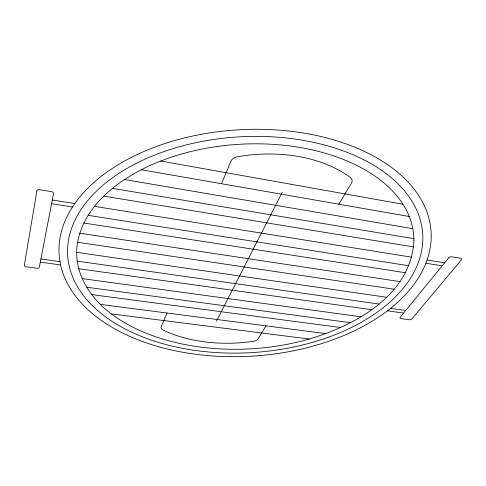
<?xml version="1.0" encoding="UTF-8"?>
<svg xmlns="http://www.w3.org/2000/svg" width="486" height="486" viewBox="0 0 486 486"><rect width="100%" height="100%" fill="white"/><g stroke="black" fill="none" stroke-linecap="round" stroke-linejoin="round"><path stroke-width="0.73" d="M40.302 262.118L60.622 264.967A186.332 113.372 -3.4 0 0 193.027 353.905A186.332 113.372 -3.4 0 0 387.421 310.815L390.537 308.379A186.332 113.372 -3.4 0 0 425.888 263.218L427.079 260.01A186.332 113.372 -3.4 0 0 302.474 132.878A186.332 113.372 -3.4 0 0 74.795 203.561L52.3 199.959M167.032 313.027L161.267 326.714A6.713 3.609 0 0 0 163.351 330.201A104.848 60.598 -2.7 0 0 253.255 341.336A6.506 3.426 -3.5 0 0 258.175 338.815L265.951 325.839M221.488 183.726L231.014 161.097A8.572 5.96 -3.3 0 1 237.447 156.771A114.149 71.819 -4.3 0 1 350.388 177.59A8.347 5.504 -10 0 1 351.481 183.088L338.833 204.205M216.464 321.161L282.269 192.298M60.622 264.967L59.972 261.668A186.332 113.372 -3.4 0 1 72.469 207.012L74.795 203.561M111.434 313.913L309.236 339.034M100.371 304.388L325.869 333.603M91.69 294.589L340.674 327.534M86.654 287.232L350.564 322.71M82.17 278.6L361.019 316.793M40.903 258.977L59.972 261.668M390.537 308.379L405.695 310.524M387.421 310.815L403.599 313.087M78.732 268.728L371.662 309.71M77.238 261.128L378.971 304.048M76.685 252.343L386.546 297.268M77.578 242.277L394.128 289.182M79.771 233.213L399.966 281.607M83.847 223.019L405.415 272.719M88.106 215.334L408.714 265.733M427.079 260.01L444.635 262.823M51.583 203.689L72.469 207.012M425.888 263.218L442.193 265.806M94.484 206.337L411.63 257.191M103.761 196.119L413.574 246.949M112.473 188.355L413.914 238.693M124.495 179.534L412.857 228.681M141.292 169.729L409.291 216.501M160.672 161.024L402.967 204.254M413.932 240.673C410.968 296.417 352.563 327.06 305.02 340.2A168.812 102.431 -3.4 0 1 114.429 316.107C91.459 300.409 73.113 273.527 77.225 244.646C82.407 209.946 111.725 184.862 141.42 169.754A124.653 78.319 -2.1 0 1 160.817 161.048L167.196 158.594A168.812 102.431 -3.4 0 1 400.397 200.469L402.845 204.229A121.931 74.692 -5.8 0 1 409.188 216.483C412.414 224.113 413.853 232.411 413.932 240.673M36.887 190.925L24.312 265.228A2.272 1.3 7 0 0 26.341 266.82L36.821 268.272A2.26 1.294 6.5 0 0 39.299 267.306L53.527 193.622A2.515 1.61 8.2 0 0 51.346 191.636L39.67 189.734A2.533 1.616 8.8 0 0 36.887 190.925M448.766 257.756L400.136 317.334A1.974 1.033 -9.4 0 0 401.041 318.616L409.23 319.752A1.974 1.027 -9.7 0 0 411.842 318.956L461.427 259.81A2.199 1.221 -12.9 0 0 460.588 258.248L451.707 256.802A2.199 1.233 -12.7 0 0 448.766 257.756M154.408 341.136A177.846 108.056 -3.4 0 0 422.832 239.495A177.846 108.056 -3.4 0 0 158.363 153.637A177.846 108.056 -3.4 0 0 154.408 341.136"/></g></svg>
